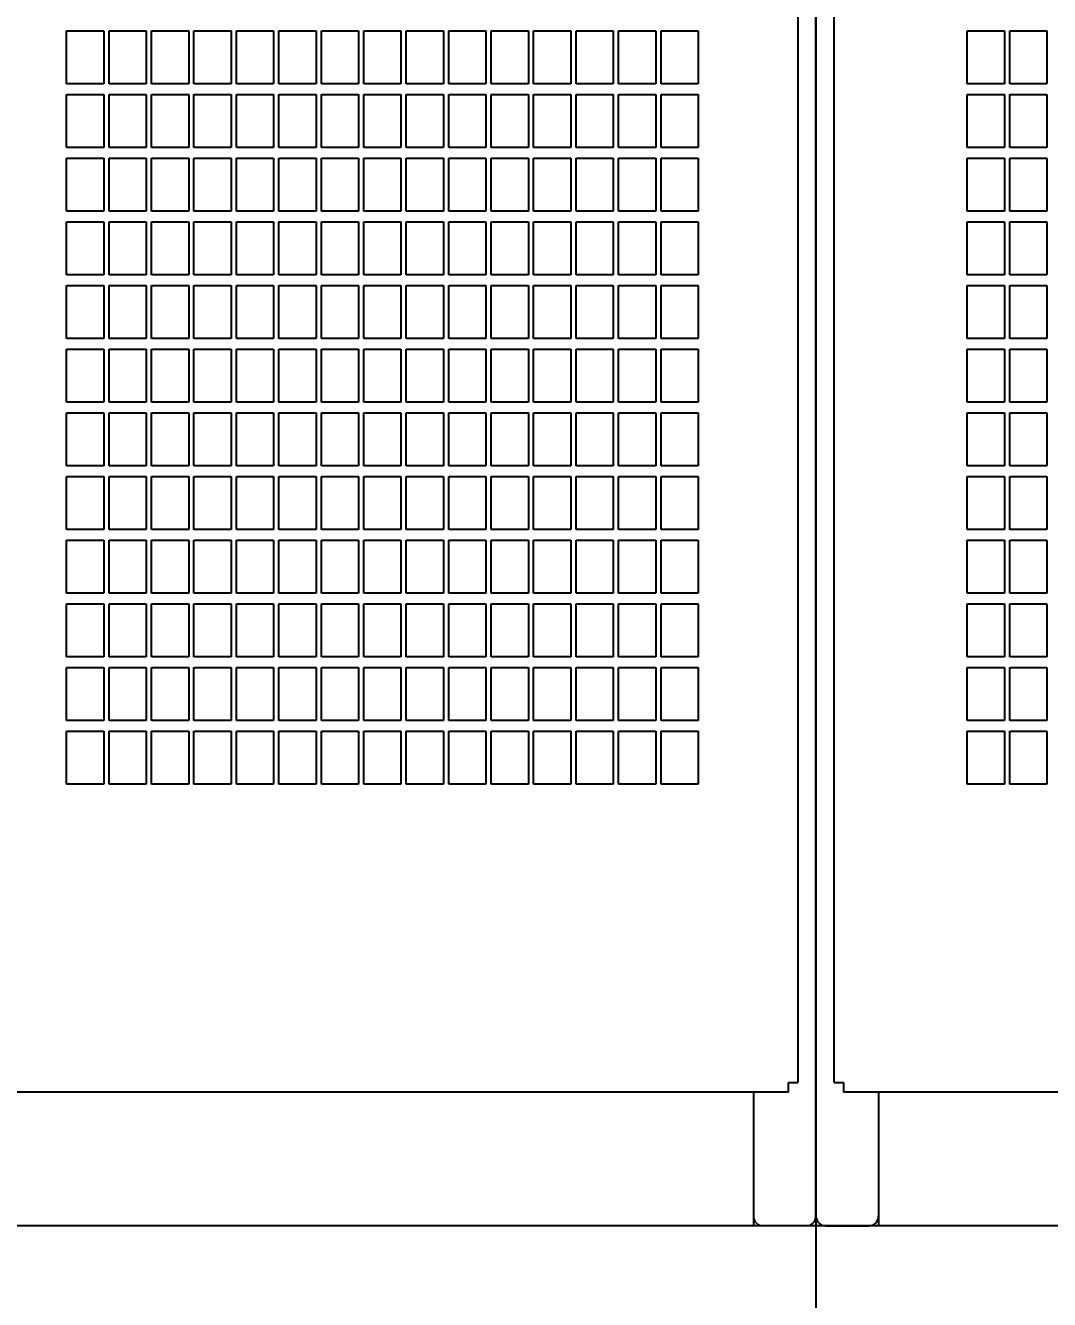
# Model space of a CAD drawing. Header units: inches. Extents: x 0 to 420, y 0 to 297.
# Drawn here: x 77.32 to 115.91, y 102.15 to 150.17 of the extents above; entities that cross this region are included whole.
import ezdxf
from ezdxf.enums import TextEntityAlignment as Align

# ---------------------------------------------------------------- set-up
doc = ezdxf.new("R2010")
doc.units = ezdxf.units.IN
doc.layers.add('Default', color=7, linetype='Continuous')
doc.layers.add('DV1_Default', color=7, linetype='Continuous')
doc.styles.add('SEACAD_seiso_ttf', font='seiso.ttf', dxfattribs={"height": 2})
doc.dimstyles.new('ISO', dxfattribs={"dimtxt": 2, "dimasz": 2, "dimexe": 1, "dimexo": 0, "dimgap": 1, "dimtad": 1, "dimlfac": 12.5, "dimtxsty": 'SEACAD_seiso_ttf', "dimblk1": '_SE_FILLED', "dimblk2": '_SE_FILLED', "dimsah": 1, "dimcen": 1, "dimclrd": 7, "dimclre": 7, "dimclrt": 7, "dimadec": 0, "dimazin": 0, "dimtfac": 1, "dimtmove": 0, "dimatfit": 3, "dimfxl": 1, "dimtolj": 1, "dimarcsym": 0})

# ---------------------------------------------------------------- blocks, each defined once
blk = doc.blocks.new('SE')
at = {"layer": 'DV1_Default', "color": 7, "linetype": 'Continuous', "ltscale": 25.4}
for p, q in [((107.109, 280.566), (107.109, 105.286)), ((107.109, 280.566), (107.109, 105.286)), ((107.109, 280.566), (107.109, 105.286)), ((107.109, 280.566), (107.109, 105.286)), ((107.109, 280.566), (107.109, 105.286)), ((107.109, 280.566), (107.109, 121.286)), ((107.109, 105.286), (107.109, 280.566)), ((107.109, 280.566), (107.109, 105.286)), ((107.109, 280.566), (107.109, 105.286)), ((107.109, 280.566), (107.109, 105.286)), ((107.109, 280.566), (107.109, 105.286)), ((107.109, 280.566), (107.109, 105.286)), ((107.109, 280.566), (107.109, 105.286)), ((107.109, 280.566), (107.109, 121.286)), ((107.109, 105.286), (107.109, 280.566)), ((107.109, 280.566), (107.109, 105.286)), ((107.109, 105.286), (107.109, 280.566)), ((107.109, 105.286), (107.109, 280.566)), ((107.109, 105.286), (107.109, 280.566)), ((107.109, 280.566), (107.109, 105.286)), ((107.109, 280.566), (107.109, 105.286)), ((107.109, 280.566), (107.109, 105.286)), ((107.109, 280.566), (107.109, 121.286)), ((107.109, 105.286), (107.109, 280.566)), ((107.109, 280.566), (107.109, 105.286)), ((107.109, 105.286), (107.109, 280.566)), ((107.109, 280.566), (107.109, 105.286)), ((107.109, 280.566), (107.109, 105.286)), ((107.109, 280.566), (107.109, 105.286)), ((107.109, 280.566), (107.109, 105.286)), ((107.109, 280.566), (107.109, 105.286)), ((107.109, 280.566), (107.109, 121.286)), ((107.109, 105.286), (107.109, 280.566)), ((107.109, 280.566), (107.109, 105.286)), ((107.109, 280.566), (107.109, 105.286)), ((107.109, 280.566), (107.109, 105.286)), ((107.109, 280.566), (107.109, 105.286)), ((107.109, 280.566), (107.109, 105.286)), ((107.109, 280.566), (107.109, 105.286)), ((107.109, 280.566), (107.109, 121.286)), ((107.109, 105.286), (107.109, 280.566)), ((107.109, 280.566), (107.109, 105.286)), ((107.109, 105.286), (107.109, 280.566)), ((107.109, 105.286), (107.109, 280.566)), ((107.109, 105.286), (107.109, 280.566)), ((107.109, 280.566), (107.109, 105.286)), ((107.109, 280.566), (107.109, 105.286)), ((107.109, 280.566), (107.109, 105.286)), ((107.109, 280.566), (107.109, 121.286)), ((107.109, 105.286), (107.109, 280.566)), ((107.109, 280.566), (107.109, 105.286)), ((107.109, 105.286), (107.109, 280.566)), ((106.429, 275.526), (106.429, 110.326)), ((107.789, 110.326), (107.789, 275.526)), ((107.109, 105.286), (107.109, 264.566)), ((107.109, 105.286), (107.109, 264.566)), ((107.109, 105.286), (107.109, 264.566)), ((107.109, 105.286), (107.109, 264.566)), ((107.109, 105.286), (107.109, 264.566)), ((107.109, 105.286), (107.109, 264.566)), ((107.109, 105.286), (107.109, 264.566)), ((107.109, 105.286), (107.109, 264.566)), ((107.109, 105.286), (107.109, 264.566)), ((107.109, 105.286), (107.109, 264.566)), ((107.109, 105.286), (107.109, 264.566)), ((107.109, 105.286), (107.109, 264.566)), ((107.109, 105.286), (107.109, 264.566)), ((107.109, 105.286), (107.109, 264.566)), ((107.109, 105.286), (107.109, 264.566)), ((107.109, 105.286), (107.109, 264.566)), ((107.109, 105.286), (107.109, 264.566)), ((107.109, 105.286), (107.109, 264.566)), ((107.109, 105.286), (107.109, 264.566)), ((107.109, 105.286), (107.109, 264.566)), ((107.109, 105.286), (107.109, 264.566)), ((107.109, 105.286), (107.109, 264.566)), ((107.109, 105.286), (107.109, 264.566)), ((107.109, 105.286), (107.109, 264.566)), ((107.109, 105.286), (107.109, 264.566)), ((107.109, 105.286), (107.109, 264.566)), ((107.109, 105.286), (107.109, 264.566)), ((107.109, 105.286), (107.109, 264.566)), ((107.109, 105.286), (107.109, 264.566)), ((107.109, 105.286), (107.109, 264.566)), ((107.109, 105.286), (107.109, 264.566)), ((107.109, 105.286), (107.109, 264.566)), ((107.109, 105.286), (107.109, 264.566)), ((107.109, 105.286), (107.109, 264.566)), ((107.109, 105.286), (107.109, 264.566)), ((107.109, 105.286), (107.109, 264.566)), ((107.109, 105.286), (107.109, 264.566)), ((107.109, 105.286), (107.109, 264.566)), ((78.869, 147.966), (78.869, 149.966)), ((78.869, 149.966), (80.269, 149.966)), ((80.269, 149.966), (80.269, 147.966)), ((80.469, 147.966), (80.469, 149.966)), ((80.469, 149.966), (81.869, 149.966)), ((81.869, 149.966), (81.869, 147.966)), ((82.069, 147.966), (82.069, 149.966)), ((82.069, 149.966), (83.469, 149.966)), ((83.469, 149.966), (83.469, 147.966)), ((83.669, 147.966), (83.669, 149.966)), ((83.669, 149.966), (85.069, 149.966)), ((85.069, 149.966), (85.069, 147.966)), ((85.269, 147.966), (85.269, 149.966)), ((85.269, 149.966), (86.669, 149.966)), ((86.669, 149.966), (86.669, 147.966)), ((86.869, 147.966), (86.869, 149.966)), ((86.869, 149.966), (88.269, 149.966)), ((88.269, 149.966), (88.269, 147.966)), ((88.469, 147.966), (88.469, 149.966)), ((88.469, 149.966), (89.869, 149.966)), ((89.869, 149.966), (89.869, 147.966)), ((90.069, 147.966), (90.069, 149.966)), ((90.069, 149.966), (91.469, 149.966)), ((91.469, 149.966), (91.469, 147.966)), ((91.669, 147.966), (91.669, 149.966)), ((91.669, 149.966), (93.069, 149.966)), ((93.069, 149.966), (93.069, 147.966)), ((93.269, 147.966), (93.269, 149.966)), ((93.269, 149.966), (94.669, 149.966)), ((94.669, 149.966), (94.669, 147.966)), ((94.869, 147.966), (94.869, 149.966)), ((94.869, 149.966), (96.269, 149.966)), ((96.269, 149.966), (96.269, 147.966)), ((96.469, 147.966), (96.469, 149.966)), ((96.469, 149.966), (97.869, 149.966)), ((97.869, 149.966), (97.869, 147.966)), ((98.069, 147.966), (98.069, 149.966)), ((98.069, 149.966), (99.469, 149.966)), ((99.469, 149.966), (99.469, 147.966)), ((99.669, 147.966), (99.669, 149.966)), ((99.669, 149.966), (101.069, 149.966)), ((101.069, 149.966), (101.069, 147.966)), ((101.269, 147.966), (101.269, 149.966)), ((101.269, 149.966), (102.669, 149.966)), ((102.669, 149.966), (102.669, 147.966)), ((112.809, 149.966), (114.209, 149.966)), ((112.809, 147.966), (112.809, 149.966)), ((114.209, 149.966), (114.209, 147.966)), ((114.409, 149.966), (115.809, 149.966)), ((114.409, 147.966), (114.409, 149.966)), ((115.809, 149.966), (115.809, 147.966)), ((80.269, 147.966), (78.869, 147.966)), ((81.869, 147.966), (80.469, 147.966)), ((83.469, 147.966), (82.069, 147.966)), ((85.069, 147.966), (83.669, 147.966)), ((86.669, 147.966), (85.269, 147.966)), ((88.269, 147.966), (86.869, 147.966)), ((89.869, 147.966), (88.469, 147.966)), ((91.469, 147.966), (90.069, 147.966)), ((93.069, 147.966), (91.669, 147.966)), ((94.669, 147.966), (93.269, 147.966)), ((96.269, 147.966), (94.869, 147.966)), ((97.869, 147.966), (96.469, 147.966)), ((99.469, 147.966), (98.069, 147.966)), ((101.069, 147.966), (99.669, 147.966)), ((102.669, 147.966), (101.269, 147.966)), ((114.209, 147.966), (112.809, 147.966)), ((115.809, 147.966), (114.409, 147.966)), ((78.869, 145.566), (78.869, 147.566)), ((78.869, 147.566), (80.269, 147.566)), ((80.269, 147.566), (80.269, 145.566)), ((80.469, 145.566), (80.469, 147.566)), ((80.469, 147.566), (81.869, 147.566)), ((81.869, 147.566), (81.869, 145.566)), ((82.069, 145.566), (82.069, 147.566)), ((82.069, 147.566), (83.469, 147.566)), ((83.469, 147.566), (83.469, 145.566)), ((83.669, 145.566), (83.669, 147.566)), ((83.669, 147.566), (85.069, 147.566)), ((85.069, 147.566), (85.069, 145.566)), ((85.269, 145.566), (85.269, 147.566)), ((85.269, 147.566), (86.669, 147.566)), ((86.669, 147.566), (86.669, 145.566)), ((86.869, 145.566), (86.869, 147.566)), ((86.869, 147.566), (88.269, 147.566)), ((88.269, 147.566), (88.269, 145.566)), ((88.469, 145.566), (88.469, 147.566)), ((88.469, 147.566), (89.869, 147.566)), ((89.869, 147.566), (89.869, 145.566)), ((90.069, 145.566), (90.069, 147.566)), ((90.069, 147.566), (91.469, 147.566)), ((91.469, 147.566), (91.469, 145.566)), ((91.669, 145.566), (91.669, 147.566)), ((91.669, 147.566), (93.069, 147.566)), ((93.069, 147.566), (93.069, 145.566)), ((93.269, 145.566), (93.269, 147.566)), ((93.269, 147.566), (94.669, 147.566)), ((94.669, 147.566), (94.669, 145.566)), ((94.869, 145.566), (94.869, 147.566)), ((94.869, 147.566), (96.269, 147.566)), ((96.269, 147.566), (96.269, 145.566)), ((96.469, 145.566), (96.469, 147.566)), ((96.469, 147.566), (97.869, 147.566)), ((97.869, 147.566), (97.869, 145.566)), ((98.069, 145.566), (98.069, 147.566)), ((98.069, 147.566), (99.469, 147.566)), ((99.469, 147.566), (99.469, 145.566)), ((99.669, 145.566), (99.669, 147.566)), ((99.669, 147.566), (101.069, 147.566)), ((101.069, 147.566), (101.069, 145.566)), ((101.269, 145.566), (101.269, 147.566)), ((101.269, 147.566), (102.669, 147.566)), ((102.669, 147.566), (102.669, 145.566)), ((112.809, 147.566), (114.209, 147.566)), ((112.809, 145.566), (112.809, 147.566)), ((114.209, 147.566), (114.209, 145.566)), ((114.409, 147.566), (115.809, 147.566)), ((114.409, 145.566), (114.409, 147.566)), ((115.809, 147.566), (115.809, 145.566)), ((80.269, 145.566), (78.869, 145.566)), ((81.869, 145.566), (80.469, 145.566)), ((83.469, 145.566), (82.069, 145.566)), ((85.069, 145.566), (83.669, 145.566)), ((86.669, 145.566), (85.269, 145.566)), ((88.269, 145.566), (86.869, 145.566)), ((89.869, 145.566), (88.469, 145.566)), ((91.469, 145.566), (90.069, 145.566)), ((93.069, 145.566), (91.669, 145.566)), ((94.669, 145.566), (93.269, 145.566)), ((96.269, 145.566), (94.869, 145.566)), ((97.869, 145.566), (96.469, 145.566)), ((99.469, 145.566), (98.069, 145.566)), ((101.069, 145.566), (99.669, 145.566)), ((102.669, 145.566), (101.269, 145.566)), ((114.209, 145.566), (112.809, 145.566)), ((115.809, 145.566), (114.409, 145.566)), ((78.869, 143.166), (78.869, 145.166)), ((78.869, 145.166), (80.269, 145.166)), ((80.269, 145.166), (80.269, 143.166)), ((80.469, 143.166), (80.469, 145.166)), ((80.469, 145.166), (81.869, 145.166)), ((81.869, 145.166), (81.869, 143.166)), ((82.069, 143.166), (82.069, 145.166)), ((82.069, 145.166), (83.469, 145.166)), ((83.469, 145.166), (83.469, 143.166)), ((83.669, 143.166), (83.669, 145.166)), ((83.669, 145.166), (85.069, 145.166)), ((85.069, 145.166), (85.069, 143.166)), ((85.269, 143.166), (85.269, 145.166)), ((85.269, 145.166), (86.669, 145.166)), ((86.669, 145.166), (86.669, 143.166)), ((86.869, 143.166), (86.869, 145.166)), ((86.869, 145.166), (88.269, 145.166)), ((88.269, 145.166), (88.269, 143.166)), ((88.469, 143.166), (88.469, 145.166)), ((88.469, 145.166), (89.869, 145.166)), ((89.869, 145.166), (89.869, 143.166)), ((90.069, 143.166), (90.069, 145.166)), ((90.069, 145.166), (91.469, 145.166)), ((91.469, 145.166), (91.469, 143.166)), ((91.669, 143.166), (91.669, 145.166)), ((91.669, 145.166), (93.069, 145.166)), ((93.069, 145.166), (93.069, 143.166)), ((93.269, 143.166), (93.269, 145.166)), ((93.269, 145.166), (94.669, 145.166)), ((94.669, 145.166), (94.669, 143.166)), ((94.869, 143.166), (94.869, 145.166)), ((94.869, 145.166), (96.269, 145.166)), ((96.269, 145.166), (96.269, 143.166)), ((96.469, 143.166), (96.469, 145.166)), ((96.469, 145.166), (97.869, 145.166)), ((97.869, 145.166), (97.869, 143.166)), ((98.069, 143.166), (98.069, 145.166)), ((98.069, 145.166), (99.469, 145.166)), ((99.469, 145.166), (99.469, 143.166)), ((99.669, 143.166), (99.669, 145.166)), ((99.669, 145.166), (101.069, 145.166)), ((101.069, 145.166), (101.069, 143.166)), ((101.269, 143.166), (101.269, 145.166)), ((101.269, 145.166), (102.669, 145.166)), ((102.669, 145.166), (102.669, 143.166)), ((112.809, 145.166), (114.209, 145.166)), ((112.809, 143.166), (112.809, 145.166)), ((114.209, 145.166), (114.209, 143.166)), ((114.409, 145.166), (115.809, 145.166)), ((114.409, 143.166), (114.409, 145.166)), ((115.809, 145.166), (115.809, 143.166)), ((80.269, 143.166), (78.869, 143.166)), ((81.869, 143.166), (80.469, 143.166)), ((83.469, 143.166), (82.069, 143.166)), ((85.069, 143.166), (83.669, 143.166)), ((86.669, 143.166), (85.269, 143.166)), ((88.269, 143.166), (86.869, 143.166)), ((89.869, 143.166), (88.469, 143.166)), ((91.469, 143.166), (90.069, 143.166)), ((93.069, 143.166), (91.669, 143.166)), ((94.669, 143.166), (93.269, 143.166)), ((96.269, 143.166), (94.869, 143.166)), ((97.869, 143.166), (96.469, 143.166)), ((99.469, 143.166), (98.069, 143.166)), ((101.069, 143.166), (99.669, 143.166)), ((102.669, 143.166), (101.269, 143.166)), ((114.209, 143.166), (112.809, 143.166)), ((115.809, 143.166), (114.409, 143.166)), ((78.869, 140.766), (78.869, 142.766)), ((78.869, 142.766), (80.269, 142.766)), ((80.269, 142.766), (80.269, 140.766)), ((80.469, 140.766), (80.469, 142.766)), ((80.469, 142.766), (81.869, 142.766)), ((81.869, 142.766), (81.869, 140.766)), ((82.069, 140.766), (82.069, 142.766)), ((82.069, 142.766), (83.469, 142.766)), ((83.469, 142.766), (83.469, 140.766)), ((83.669, 140.766), (83.669, 142.766)), ((83.669, 142.766), (85.069, 142.766)), ((85.069, 142.766), (85.069, 140.766)), ((85.269, 140.766), (85.269, 142.766)), ((85.269, 142.766), (86.669, 142.766)), ((86.669, 142.766), (86.669, 140.766)), ((86.869, 140.766), (86.869, 142.766)), ((86.869, 142.766), (88.269, 142.766)), ((88.269, 142.766), (88.269, 140.766)), ((88.469, 140.766), (88.469, 142.766)), ((88.469, 142.766), (89.869, 142.766)), ((89.869, 142.766), (89.869, 140.766)), ((90.069, 140.766), (90.069, 142.766)), ((90.069, 142.766), (91.469, 142.766)), ((91.469, 142.766), (91.469, 140.766)), ((91.669, 140.766), (91.669, 142.766)), ((91.669, 142.766), (93.069, 142.766)), ((93.069, 142.766), (93.069, 140.766)), ((93.269, 140.766), (93.269, 142.766)), ((93.269, 142.766), (94.669, 142.766)), ((94.669, 142.766), (94.669, 140.766)), ((94.869, 140.766), (94.869, 142.766)), ((94.869, 142.766), (96.269, 142.766)), ((96.269, 142.766), (96.269, 140.766)), ((96.469, 140.766), (96.469, 142.766)), ((96.469, 142.766), (97.869, 142.766)), ((97.869, 142.766), (97.869, 140.766)), ((98.069, 140.766), (98.069, 142.766)), ((98.069, 142.766), (99.469, 142.766)), ((99.469, 142.766), (99.469, 140.766)), ((99.669, 140.766), (99.669, 142.766)), ((99.669, 142.766), (101.069, 142.766)), ((101.069, 142.766), (101.069, 140.766)), ((101.269, 140.766), (101.269, 142.766)), ((101.269, 142.766), (102.669, 142.766)), ((102.669, 142.766), (102.669, 140.766)), ((112.809, 142.766), (114.209, 142.766)), ((112.809, 140.766), (112.809, 142.766)), ((114.209, 142.766), (114.209, 140.766)), ((114.409, 142.766), (115.809, 142.766)), ((114.409, 140.766), (114.409, 142.766)), ((115.809, 142.766), (115.809, 140.766)), ((80.269, 140.766), (78.869, 140.766)), ((81.869, 140.766), (80.469, 140.766)), ((83.469, 140.766), (82.069, 140.766)), ((85.069, 140.766), (83.669, 140.766)), ((86.669, 140.766), (85.269, 140.766)), ((88.269, 140.766), (86.869, 140.766)), ((89.869, 140.766), (88.469, 140.766)), ((91.469, 140.766), (90.069, 140.766)), ((93.069, 140.766), (91.669, 140.766)), ((94.669, 140.766), (93.269, 140.766)), ((96.269, 140.766), (94.869, 140.766)), ((97.869, 140.766), (96.469, 140.766)), ((99.469, 140.766), (98.069, 140.766)), ((101.069, 140.766), (99.669, 140.766)), ((102.669, 140.766), (101.269, 140.766)), ((114.209, 140.766), (112.809, 140.766)), ((115.809, 140.766), (114.409, 140.766)), ((78.869, 138.366), (78.869, 140.366)), ((78.869, 140.366), (80.269, 140.366)), ((80.269, 140.366), (80.269, 138.366)), ((80.469, 138.366), (80.469, 140.366)), ((80.469, 140.366), (81.869, 140.366)), ((81.869, 140.366), (81.869, 138.366)), ((82.069, 138.366), (82.069, 140.366)), ((82.069, 140.366), (83.469, 140.366)), ((83.469, 140.366), (83.469, 138.366)), ((83.669, 138.366), (83.669, 140.366)), ((83.669, 140.366), (85.069, 140.366)), ((85.069, 140.366), (85.069, 138.366)), ((85.269, 138.366), (85.269, 140.366)), ((85.269, 140.366), (86.669, 140.366)), ((86.669, 140.366), (86.669, 138.366)), ((86.869, 138.366), (86.869, 140.366)), ((86.869, 140.366), (88.269, 140.366)), ((88.269, 140.366), (88.269, 138.366)), ((88.469, 138.366), (88.469, 140.366)), ((88.469, 140.366), (89.869, 140.366)), ((89.869, 140.366), (89.869, 138.366)), ((90.069, 138.366), (90.069, 140.366)), ((90.069, 140.366), (91.469, 140.366)), ((91.469, 140.366), (91.469, 138.366)), ((91.669, 138.366), (91.669, 140.366)), ((91.669, 140.366), (93.069, 140.366)), ((93.069, 140.366), (93.069, 138.366)), ((93.269, 138.366), (93.269, 140.366)), ((93.269, 140.366), (94.669, 140.366)), ((94.669, 140.366), (94.669, 138.366)), ((94.869, 138.366), (94.869, 140.366)), ((94.869, 140.366), (96.269, 140.366)), ((96.269, 140.366), (96.269, 138.366)), ((96.469, 138.366), (96.469, 140.366)), ((96.469, 140.366), (97.869, 140.366)), ((97.869, 140.366), (97.869, 138.366)), ((98.069, 138.366), (98.069, 140.366)), ((98.069, 140.366), (99.469, 140.366)), ((99.469, 140.366), (99.469, 138.366)), ((99.669, 138.366), (99.669, 140.366)), ((99.669, 140.366), (101.069, 140.366)), ((101.069, 140.366), (101.069, 138.366)), ((101.269, 138.366), (101.269, 140.366)), ((101.269, 140.366), (102.669, 140.366)), ((102.669, 140.366), (102.669, 138.366)), ((112.809, 140.366), (114.209, 140.366)), ((112.809, 138.366), (112.809, 140.366)), ((114.209, 140.366), (114.209, 138.366)), ((114.409, 140.366), (115.809, 140.366)), ((114.409, 138.366), (114.409, 140.366)), ((115.809, 140.366), (115.809, 138.366)), ((80.269, 138.366), (78.869, 138.366)), ((81.869, 138.366), (80.469, 138.366)), ((83.469, 138.366), (82.069, 138.366)), ((85.069, 138.366), (83.669, 138.366)), ((86.669, 138.366), (85.269, 138.366)), ((88.269, 138.366), (86.869, 138.366)), ((89.869, 138.366), (88.469, 138.366)), ((91.469, 138.366), (90.069, 138.366)), ((93.069, 138.366), (91.669, 138.366)), ((94.669, 138.366), (93.269, 138.366)), ((96.269, 138.366), (94.869, 138.366)), ((97.869, 138.366), (96.469, 138.366)), ((99.469, 138.366), (98.069, 138.366)), ((101.069, 138.366), (99.669, 138.366)), ((102.669, 138.366), (101.269, 138.366)), ((114.209, 138.366), (112.809, 138.366)), ((115.809, 138.366), (114.409, 138.366)), ((78.869, 135.966), (78.869, 137.966)), ((78.869, 137.966), (80.269, 137.966)), ((80.269, 137.966), (80.269, 135.966)), ((80.469, 135.966), (80.469, 137.966)), ((80.469, 137.966), (81.869, 137.966)), ((81.869, 137.966), (81.869, 135.966)), ((82.069, 135.966), (82.069, 137.966)), ((82.069, 137.966), (83.469, 137.966)), ((83.469, 137.966), (83.469, 135.966)), ((83.669, 135.966), (83.669, 137.966)), ((83.669, 137.966), (85.069, 137.966)), ((85.069, 137.966), (85.069, 135.966)), ((85.269, 135.966), (85.269, 137.966)), ((85.269, 137.966), (86.669, 137.966)), ((86.669, 137.966), (86.669, 135.966)), ((86.869, 135.966), (86.869, 137.966)), ((86.869, 137.966), (88.269, 137.966)), ((88.269, 137.966), (88.269, 135.966)), ((88.469, 135.966), (88.469, 137.966)), ((88.469, 137.966), (89.869, 137.966)), ((89.869, 137.966), (89.869, 135.966)), ((90.069, 135.966), (90.069, 137.966)), ((90.069, 137.966), (91.469, 137.966)), ((91.469, 137.966), (91.469, 135.966)), ((91.669, 135.966), (91.669, 137.966)), ((91.669, 137.966), (93.069, 137.966)), ((93.069, 137.966), (93.069, 135.966)), ((93.269, 135.966), (93.269, 137.966)), ((93.269, 137.966), (94.669, 137.966)), ((94.669, 137.966), (94.669, 135.966)), ((94.869, 135.966), (94.869, 137.966)), ((94.869, 137.966), (96.269, 137.966)), ((96.269, 137.966), (96.269, 135.966)), ((96.469, 135.966), (96.469, 137.966)), ((96.469, 137.966), (97.869, 137.966)), ((97.869, 137.966), (97.869, 135.966)), ((98.069, 135.966), (98.069, 137.966)), ((98.069, 137.966), (99.469, 137.966)), ((99.469, 137.966), (99.469, 135.966)), ((99.669, 135.966), (99.669, 137.966)), ((99.669, 137.966), (101.069, 137.966)), ((101.069, 137.966), (101.069, 135.966)), ((101.269, 135.966), (101.269, 137.966)), ((101.269, 137.966), (102.669, 137.966)), ((102.669, 137.966), (102.669, 135.966)), ((112.809, 137.966), (114.209, 137.966)), ((112.809, 135.966), (112.809, 137.966)), ((114.209, 137.966), (114.209, 135.966)), ((114.409, 137.966), (115.809, 137.966)), ((114.409, 135.966), (114.409, 137.966)), ((115.809, 137.966), (115.809, 135.966)), ((80.269, 135.966), (78.869, 135.966)), ((81.869, 135.966), (80.469, 135.966)), ((83.469, 135.966), (82.069, 135.966)), ((85.069, 135.966), (83.669, 135.966)), ((86.669, 135.966), (85.269, 135.966)), ((88.269, 135.966), (86.869, 135.966)), ((89.869, 135.966), (88.469, 135.966)), ((91.469, 135.966), (90.069, 135.966)), ((93.069, 135.966), (91.669, 135.966)), ((94.669, 135.966), (93.269, 135.966)), ((96.269, 135.966), (94.869, 135.966)), ((97.869, 135.966), (96.469, 135.966)), ((99.469, 135.966), (98.069, 135.966)), ((101.069, 135.966), (99.669, 135.966)), ((102.669, 135.966), (101.269, 135.966)), ((114.209, 135.966), (112.809, 135.966)), ((115.809, 135.966), (114.409, 135.966)), ((78.869, 133.566), (78.869, 135.566)), ((78.869, 135.566), (80.269, 135.566)), ((80.269, 135.566), (80.269, 133.566)), ((80.469, 133.566), (80.469, 135.566)), ((80.469, 135.566), (81.869, 135.566)), ((81.869, 135.566), (81.869, 133.566)), ((82.069, 133.566), (82.069, 135.566)), ((82.069, 135.566), (83.469, 135.566)), ((83.469, 135.566), (83.469, 133.566)), ((83.669, 133.566), (83.669, 135.566)), ((83.669, 135.566), (85.069, 135.566)), ((85.069, 135.566), (85.069, 133.566)), ((85.269, 133.566), (85.269, 135.566)), ((85.269, 135.566), (86.669, 135.566)), ((86.669, 135.566), (86.669, 133.566)), ((86.869, 133.566), (86.869, 135.566)), ((86.869, 135.566), (88.269, 135.566)), ((88.269, 135.566), (88.269, 133.566)), ((88.469, 133.566), (88.469, 135.566)), ((88.469, 135.566), (89.869, 135.566)), ((89.869, 135.566), (89.869, 133.566)), ((90.069, 133.566), (90.069, 135.566)), ((90.069, 135.566), (91.469, 135.566)), ((91.469, 135.566), (91.469, 133.566)), ((91.669, 133.566), (91.669, 135.566)), ((91.669, 135.566), (93.069, 135.566)), ((93.069, 135.566), (93.069, 133.566)), ((93.269, 133.566), (93.269, 135.566)), ((93.269, 135.566), (94.669, 135.566)), ((94.669, 135.566), (94.669, 133.566)), ((94.869, 133.566), (94.869, 135.566)), ((94.869, 135.566), (96.269, 135.566)), ((96.269, 135.566), (96.269, 133.566)), ((96.469, 133.566), (96.469, 135.566)), ((96.469, 135.566), (97.869, 135.566)), ((97.869, 135.566), (97.869, 133.566)), ((98.069, 133.566), (98.069, 135.566)), ((98.069, 135.566), (99.469, 135.566)), ((99.469, 135.566), (99.469, 133.566)), ((99.669, 133.566), (99.669, 135.566)), ((99.669, 135.566), (101.069, 135.566)), ((101.069, 135.566), (101.069, 133.566)), ((101.269, 133.566), (101.269, 135.566)), ((101.269, 135.566), (102.669, 135.566)), ((102.669, 135.566), (102.669, 133.566)), ((112.809, 135.566), (114.209, 135.566)), ((112.809, 133.566), (112.809, 135.566)), ((114.209, 135.566), (114.209, 133.566)), ((114.409, 135.566), (115.809, 135.566)), ((114.409, 133.566), (114.409, 135.566)), ((115.809, 135.566), (115.809, 133.566)), ((80.269, 133.566), (78.869, 133.566)), ((81.869, 133.566), (80.469, 133.566)), ((83.469, 133.566), (82.069, 133.566)), ((85.069, 133.566), (83.669, 133.566)), ((86.669, 133.566), (85.269, 133.566)), ((88.269, 133.566), (86.869, 133.566)), ((89.869, 133.566), (88.469, 133.566)), ((91.469, 133.566), (90.069, 133.566)), ((93.069, 133.566), (91.669, 133.566)), ((94.669, 133.566), (93.269, 133.566)), ((96.269, 133.566), (94.869, 133.566)), ((97.869, 133.566), (96.469, 133.566)), ((99.469, 133.566), (98.069, 133.566)), ((101.069, 133.566), (99.669, 133.566)), ((102.669, 133.566), (101.269, 133.566)), ((114.209, 133.566), (112.809, 133.566)), ((115.809, 133.566), (114.409, 133.566)), ((78.869, 131.166), (78.869, 133.166)), ((78.869, 133.166), (80.269, 133.166)), ((80.269, 133.166), (80.269, 131.166)), ((80.469, 131.166), (80.469, 133.166)), ((80.469, 133.166), (81.869, 133.166)), ((81.869, 133.166), (81.869, 131.166)), ((82.069, 131.166), (82.069, 133.166)), ((82.069, 133.166), (83.469, 133.166)), ((83.469, 133.166), (83.469, 131.166)), ((83.669, 131.166), (83.669, 133.166)), ((83.669, 133.166), (85.069, 133.166)), ((85.069, 133.166), (85.069, 131.166)), ((85.269, 131.166), (85.269, 133.166)), ((85.269, 133.166), (86.669, 133.166)), ((86.669, 133.166), (86.669, 131.166)), ((86.869, 131.166), (86.869, 133.166)), ((86.869, 133.166), (88.269, 133.166)), ((88.269, 133.166), (88.269, 131.166)), ((88.469, 131.166), (88.469, 133.166)), ((88.469, 133.166), (89.869, 133.166)), ((89.869, 133.166), (89.869, 131.166)), ((90.069, 131.166), (90.069, 133.166)), ((90.069, 133.166), (91.469, 133.166)), ((91.469, 133.166), (91.469, 131.166)), ((91.669, 131.166), (91.669, 133.166)), ((91.669, 133.166), (93.069, 133.166)), ((93.069, 133.166), (93.069, 131.166)), ((93.269, 131.166), (93.269, 133.166)), ((93.269, 133.166), (94.669, 133.166)), ((94.669, 133.166), (94.669, 131.166)), ((94.869, 131.166), (94.869, 133.166)), ((94.869, 133.166), (96.269, 133.166)), ((96.269, 133.166), (96.269, 131.166)), ((96.469, 131.166), (96.469, 133.166)), ((96.469, 133.166), (97.869, 133.166)), ((97.869, 133.166), (97.869, 131.166)), ((98.069, 131.166), (98.069, 133.166)), ((98.069, 133.166), (99.469, 133.166)), ((99.469, 133.166), (99.469, 131.166)), ((99.669, 131.166), (99.669, 133.166)), ((99.669, 133.166), (101.069, 133.166)), ((101.069, 133.166), (101.069, 131.166)), ((101.269, 131.166), (101.269, 133.166)), ((101.269, 133.166), (102.669, 133.166)), ((102.669, 133.166), (102.669, 131.166)), ((112.809, 133.166), (114.209, 133.166)), ((112.809, 131.166), (112.809, 133.166)), ((114.209, 133.166), (114.209, 131.166)), ((114.409, 133.166), (115.809, 133.166)), ((114.409, 131.166), (114.409, 133.166)), ((115.809, 133.166), (115.809, 131.166)), ((80.269, 131.166), (78.869, 131.166)), ((81.869, 131.166), (80.469, 131.166)), ((83.469, 131.166), (82.069, 131.166)), ((85.069, 131.166), (83.669, 131.166)), ((86.669, 131.166), (85.269, 131.166)), ((88.269, 131.166), (86.869, 131.166)), ((89.869, 131.166), (88.469, 131.166)), ((91.469, 131.166), (90.069, 131.166)), ((93.069, 131.166), (91.669, 131.166)), ((94.669, 131.166), (93.269, 131.166)), ((96.269, 131.166), (94.869, 131.166)), ((97.869, 131.166), (96.469, 131.166)), ((99.469, 131.166), (98.069, 131.166)), ((101.069, 131.166), (99.669, 131.166)), ((102.669, 131.166), (101.269, 131.166)), ((114.209, 131.166), (112.809, 131.166)), ((115.809, 131.166), (114.409, 131.166)), ((78.869, 128.766), (78.869, 130.766)), ((78.869, 130.766), (80.269, 130.766)), ((80.269, 130.766), (80.269, 128.766)), ((80.469, 128.766), (80.469, 130.766)), ((80.469, 130.766), (81.869, 130.766)), ((81.869, 130.766), (81.869, 128.766)), ((82.069, 128.766), (82.069, 130.766)), ((82.069, 130.766), (83.469, 130.766)), ((83.469, 130.766), (83.469, 128.766)), ((83.669, 128.766), (83.669, 130.766)), ((83.669, 130.766), (85.069, 130.766)), ((85.069, 130.766), (85.069, 128.766)), ((85.269, 128.766), (85.269, 130.766)), ((85.269, 130.766), (86.669, 130.766)), ((86.669, 130.766), (86.669, 128.766)), ((86.869, 128.766), (86.869, 130.766)), ((86.869, 130.766), (88.269, 130.766)), ((88.269, 130.766), (88.269, 128.766)), ((88.469, 128.766), (88.469, 130.766)), ((88.469, 130.766), (89.869, 130.766)), ((89.869, 130.766), (89.869, 128.766)), ((90.069, 128.766), (90.069, 130.766)), ((90.069, 130.766), (91.469, 130.766)), ((91.469, 130.766), (91.469, 128.766)), ((91.669, 128.766), (91.669, 130.766)), ((91.669, 130.766), (93.069, 130.766)), ((93.069, 130.766), (93.069, 128.766)), ((93.269, 128.766), (93.269, 130.766)), ((93.269, 130.766), (94.669, 130.766)), ((94.669, 130.766), (94.669, 128.766)), ((94.869, 128.766), (94.869, 130.766)), ((94.869, 130.766), (96.269, 130.766)), ((96.269, 130.766), (96.269, 128.766)), ((96.469, 128.766), (96.469, 130.766)), ((96.469, 130.766), (97.869, 130.766)), ((97.869, 130.766), (97.869, 128.766)), ((98.069, 128.766), (98.069, 130.766)), ((98.069, 130.766), (99.469, 130.766)), ((99.469, 130.766), (99.469, 128.766)), ((99.669, 128.766), (99.669, 130.766)), ((99.669, 130.766), (101.069, 130.766)), ((101.069, 130.766), (101.069, 128.766)), ((101.269, 128.766), (101.269, 130.766)), ((101.269, 130.766), (102.669, 130.766)), ((102.669, 130.766), (102.669, 128.766)), ((112.809, 130.766), (114.209, 130.766)), ((112.809, 128.766), (112.809, 130.766)), ((114.209, 130.766), (114.209, 128.766)), ((114.409, 130.766), (115.809, 130.766)), ((114.409, 128.766), (114.409, 130.766)), ((115.809, 130.766), (115.809, 128.766)), ((80.269, 128.766), (78.869, 128.766)), ((81.869, 128.766), (80.469, 128.766)), ((83.469, 128.766), (82.069, 128.766)), ((85.069, 128.766), (83.669, 128.766)), ((86.669, 128.766), (85.269, 128.766)), ((88.269, 128.766), (86.869, 128.766)), ((89.869, 128.766), (88.469, 128.766)), ((91.469, 128.766), (90.069, 128.766)), ((93.069, 128.766), (91.669, 128.766)), ((94.669, 128.766), (93.269, 128.766)), ((96.269, 128.766), (94.869, 128.766)), ((97.869, 128.766), (96.469, 128.766)), ((99.469, 128.766), (98.069, 128.766)), ((101.069, 128.766), (99.669, 128.766)), ((102.669, 128.766), (101.269, 128.766)), ((114.209, 128.766), (112.809, 128.766)), ((115.809, 128.766), (114.409, 128.766)), ((78.869, 126.366), (78.869, 128.366)), ((78.869, 128.366), (80.269, 128.366)), ((80.269, 128.366), (80.269, 126.366)), ((80.469, 126.366), (80.469, 128.366)), ((80.469, 128.366), (81.869, 128.366)), ((81.869, 128.366), (81.869, 126.366)), ((82.069, 126.366), (82.069, 128.366)), ((82.069, 128.366), (83.469, 128.366)), ((83.469, 128.366), (83.469, 126.366)), ((83.669, 126.366), (83.669, 128.366)), ((83.669, 128.366), (85.069, 128.366)), ((85.069, 128.366), (85.069, 126.366)), ((85.269, 126.366), (85.269, 128.366)), ((85.269, 128.366), (86.669, 128.366)), ((86.669, 128.366), (86.669, 126.366)), ((86.869, 126.366), (86.869, 128.366)), ((86.869, 128.366), (88.269, 128.366)), ((88.269, 128.366), (88.269, 126.366)), ((88.469, 126.366), (88.469, 128.366)), ((88.469, 128.366), (89.869, 128.366)), ((89.869, 128.366), (89.869, 126.366)), ((90.069, 126.366), (90.069, 128.366)), ((90.069, 128.366), (91.469, 128.366)), ((91.469, 128.366), (91.469, 126.366)), ((91.669, 126.366), (91.669, 128.366)), ((91.669, 128.366), (93.069, 128.366)), ((93.069, 128.366), (93.069, 126.366)), ((93.269, 126.366), (93.269, 128.366)), ((93.269, 128.366), (94.669, 128.366)), ((94.669, 128.366), (94.669, 126.366)), ((94.869, 126.366), (94.869, 128.366)), ((94.869, 128.366), (96.269, 128.366)), ((96.269, 128.366), (96.269, 126.366)), ((96.469, 126.366), (96.469, 128.366)), ((96.469, 128.366), (97.869, 128.366)), ((97.869, 128.366), (97.869, 126.366)), ((98.069, 126.366), (98.069, 128.366)), ((98.069, 128.366), (99.469, 128.366)), ((99.469, 128.366), (99.469, 126.366)), ((99.669, 126.366), (99.669, 128.366)), ((99.669, 128.366), (101.069, 128.366)), ((101.069, 128.366), (101.069, 126.366)), ((101.269, 126.366), (101.269, 128.366)), ((101.269, 128.366), (102.669, 128.366)), ((102.669, 128.366), (102.669, 126.366)), ((112.809, 128.366), (114.209, 128.366)), ((112.809, 126.366), (112.809, 128.366)), ((114.209, 128.366), (114.209, 126.366)), ((114.409, 128.366), (115.809, 128.366)), ((114.409, 126.366), (114.409, 128.366)), ((115.809, 128.366), (115.809, 126.366)), ((80.269, 126.366), (78.869, 126.366)), ((81.869, 126.366), (80.469, 126.366)), ((83.469, 126.366), (82.069, 126.366)), ((85.069, 126.366), (83.669, 126.366)), ((86.669, 126.366), (85.269, 126.366)), ((88.269, 126.366), (86.869, 126.366)), ((89.869, 126.366), (88.469, 126.366)), ((91.469, 126.366), (90.069, 126.366)), ((93.069, 126.366), (91.669, 126.366)), ((94.669, 126.366), (93.269, 126.366)), ((96.269, 126.366), (94.869, 126.366)), ((97.869, 126.366), (96.469, 126.366)), ((99.469, 126.366), (98.069, 126.366)), ((101.069, 126.366), (99.669, 126.366)), ((102.669, 126.366), (101.269, 126.366)), ((114.209, 126.366), (112.809, 126.366)), ((115.809, 126.366), (114.409, 126.366)), ((78.869, 123.966), (78.869, 125.966)), ((78.869, 125.966), (80.269, 125.966)), ((80.269, 125.966), (80.269, 123.966)), ((80.469, 123.966), (80.469, 125.966)), ((80.469, 125.966), (81.869, 125.966)), ((81.869, 125.966), (81.869, 123.966)), ((82.069, 123.966), (82.069, 125.966)), ((82.069, 125.966), (83.469, 125.966)), ((83.469, 125.966), (83.469, 123.966)), ((83.669, 123.966), (83.669, 125.966)), ((83.669, 125.966), (85.069, 125.966)), ((85.069, 125.966), (85.069, 123.966)), ((85.269, 123.966), (85.269, 125.966)), ((85.269, 125.966), (86.669, 125.966)), ((86.669, 125.966), (86.669, 123.966)), ((86.869, 123.966), (86.869, 125.966)), ((86.869, 125.966), (88.269, 125.966)), ((88.269, 125.966), (88.269, 123.966)), ((88.469, 123.966), (88.469, 125.966)), ((88.469, 125.966), (89.869, 125.966)), ((89.869, 125.966), (89.869, 123.966)), ((90.069, 123.966), (90.069, 125.966)), ((90.069, 125.966), (91.469, 125.966)), ((91.469, 125.966), (91.469, 123.966)), ((91.669, 123.966), (91.669, 125.966)), ((91.669, 125.966), (93.069, 125.966)), ((93.069, 125.966), (93.069, 123.966)), ((93.269, 123.966), (93.269, 125.966)), ((93.269, 125.966), (94.669, 125.966)), ((94.669, 125.966), (94.669, 123.966)), ((94.869, 123.966), (94.869, 125.966)), ((94.869, 125.966), (96.269, 125.966)), ((96.269, 125.966), (96.269, 123.966)), ((96.469, 123.966), (96.469, 125.966)), ((96.469, 125.966), (97.869, 125.966)), ((97.869, 125.966), (97.869, 123.966)), ((98.069, 123.966), (98.069, 125.966)), ((98.069, 125.966), (99.469, 125.966)), ((99.469, 125.966), (99.469, 123.966)), ((99.669, 123.966), (99.669, 125.966)), ((99.669, 125.966), (101.069, 125.966)), ((101.069, 125.966), (101.069, 123.966)), ((101.269, 123.966), (101.269, 125.966)), ((101.269, 125.966), (102.669, 125.966)), ((102.669, 125.966), (102.669, 123.966)), ((112.809, 125.966), (114.209, 125.966)), ((112.809, 123.966), (112.809, 125.966)), ((114.209, 125.966), (114.209, 123.966)), ((114.409, 125.966), (115.809, 125.966)), ((114.409, 123.966), (114.409, 125.966)), ((115.809, 125.966), (115.809, 123.966)), ((80.269, 123.966), (78.869, 123.966)), ((81.869, 123.966), (80.469, 123.966)), ((83.469, 123.966), (82.069, 123.966)), ((85.069, 123.966), (83.669, 123.966)), ((86.669, 123.966), (85.269, 123.966)), ((88.269, 123.966), (86.869, 123.966)), ((89.869, 123.966), (88.469, 123.966)), ((91.469, 123.966), (90.069, 123.966)), ((93.069, 123.966), (91.669, 123.966)), ((94.669, 123.966), (93.269, 123.966)), ((96.269, 123.966), (94.869, 123.966)), ((97.869, 123.966), (96.469, 123.966)), ((99.469, 123.966), (98.069, 123.966)), ((101.069, 123.966), (99.669, 123.966)), ((102.669, 123.966), (101.269, 123.966)), ((114.209, 123.966), (112.809, 123.966)), ((115.809, 123.966), (114.409, 123.966)), ((78.869, 121.566), (78.869, 123.566)), ((78.869, 123.566), (80.269, 123.566)), ((80.269, 123.566), (80.269, 121.566)), ((80.469, 121.566), (80.469, 123.566)), ((80.469, 123.566), (81.869, 123.566)), ((81.869, 123.566), (81.869, 121.566)), ((82.069, 121.566), (82.069, 123.566)), ((82.069, 123.566), (83.469, 123.566)), ((83.469, 123.566), (83.469, 121.566)), ((83.669, 121.566), (83.669, 123.566)), ((83.669, 123.566), (85.069, 123.566)), ((85.069, 123.566), (85.069, 121.566)), ((85.269, 121.566), (85.269, 123.566)), ((85.269, 123.566), (86.669, 123.566)), ((86.669, 123.566), (86.669, 121.566)), ((86.869, 121.566), (86.869, 123.566)), ((86.869, 123.566), (88.269, 123.566)), ((88.269, 123.566), (88.269, 121.566)), ((88.469, 121.566), (88.469, 123.566)), ((88.469, 123.566), (89.869, 123.566)), ((89.869, 123.566), (89.869, 121.566)), ((90.069, 121.566), (90.069, 123.566)), ((90.069, 123.566), (91.469, 123.566)), ((91.469, 123.566), (91.469, 121.566)), ((91.669, 121.566), (91.669, 123.566)), ((91.669, 123.566), (93.069, 123.566)), ((93.069, 123.566), (93.069, 121.566)), ((93.269, 121.566), (93.269, 123.566)), ((93.269, 123.566), (94.669, 123.566)), ((94.669, 123.566), (94.669, 121.566)), ((94.869, 121.566), (94.869, 123.566)), ((94.869, 123.566), (96.269, 123.566)), ((96.269, 123.566), (96.269, 121.566)), ((96.469, 121.566), (96.469, 123.566)), ((96.469, 123.566), (97.869, 123.566)), ((97.869, 123.566), (97.869, 121.566)), ((98.069, 121.566), (98.069, 123.566)), ((98.069, 123.566), (99.469, 123.566)), ((99.469, 123.566), (99.469, 121.566)), ((99.669, 121.566), (99.669, 123.566)), ((99.669, 123.566), (101.069, 123.566)), ((101.069, 123.566), (101.069, 121.566)), ((101.269, 121.566), (101.269, 123.566)), ((101.269, 123.566), (102.669, 123.566)), ((102.669, 123.566), (102.669, 121.566)), ((112.809, 123.566), (114.209, 123.566)), ((112.809, 121.566), (112.809, 123.566)), ((114.209, 123.566), (114.209, 121.566)), ((114.409, 123.566), (115.809, 123.566)), ((114.409, 121.566), (114.409, 123.566)), ((115.809, 123.566), (115.809, 121.566)), ((80.269, 121.566), (78.869, 121.566)), ((81.869, 121.566), (80.469, 121.566)), ((83.469, 121.566), (82.069, 121.566)), ((85.069, 121.566), (83.669, 121.566)), ((86.669, 121.566), (85.269, 121.566)), ((88.269, 121.566), (86.869, 121.566)), ((89.869, 121.566), (88.469, 121.566)), ((91.469, 121.566), (90.069, 121.566)), ((93.069, 121.566), (91.669, 121.566)), ((94.669, 121.566), (93.269, 121.566)), ((96.269, 121.566), (94.869, 121.566)), ((97.869, 121.566), (96.469, 121.566)), ((99.469, 121.566), (98.069, 121.566)), ((101.069, 121.566), (99.669, 121.566)), ((102.669, 121.566), (101.269, 121.566)), ((114.209, 121.566), (112.809, 121.566)), ((115.809, 121.566), (114.409, 121.566)), ((106.069, 109.966), (75.469, 109.966)), ((104.749, 109.966), (104.749, 105.286)), ((106.069, 109.966), (106.069, 110.326)), ((106.069, 110.326), (106.429, 110.326)), ((107.789, 110.326), (108.149, 110.326)), ((108.149, 110.326), (108.149, 109.966)), ((154.069, 109.966), (108.149, 109.966)), ((109.469, 109.966), (109.469, 105.286)), ((104.749, 105.286), (104.749, 104.926)), ((109.469, 105.286), (109.469, 104.926)), ((106.749, 104.926), (43.469, 104.926)), ((106.749, 104.926), (105.109, 104.926)), ((106.749, 104.926), (105.109, 104.926)), ((107.469, 104.926), (109.109, 104.926)), ((107.469, 104.926), (109.109, 104.926)), ((152.749, 104.926), (109.469, 104.926))]:
    blk.add_line(p, q, dxfattribs=at)
for centre, start, end in [((105.109, 105.286), 180, 270), ((105.109, 105.286), 180, 270), ((106.749, 105.286), 270, 360), ((106.749, 105.286), 270, 360), ((107.469, 105.286), 180, 270), ((107.469, 105.286), 180, 270), ((109.109, 105.286), 270, 360), ((109.109, 105.286), 270, 360)]:
    blk.add_arc(centre, 0.36, start, end, dxfattribs=at)
blk = doc.blocks.new('DMBLK1')
at = {"layer": 'Default', "linetype": 'Continuous', "ltscale": 25.4}
for points in [[(35.15, 278.926), (35.816, 278.926), (35.483, 280.926)], [(35.15, 106.926), (35.483, 104.926), (35.816, 106.926)]]:
    blk.add_hatch(color=7, dxfattribs=at).paths.add_polyline_path(points)
at = {"layer": 'Default', "color": 7, "linetype": 'Continuous', "ltscale": 25.4}
for p, q in [((107.467, 280.926), (34.483, 280.926)), ((35.483, 104.926), (35.483, 280.926)), ((109.469, 104.926), (34.483, 104.926))]:
    blk.add_line(p, q, dxfattribs=at)
at = {"layer": 'Default', "color": 7, "linetype": 'Continuous', "lineweight": 13, "ltscale": 25.4, "const_width": 0.00015}
for points in [[(35.15, 278.926), (35.483, 280.926), (35.816, 278.926), (35.15, 278.926)], [(35.15, 106.926), (35.483, 104.926), (35.816, 106.926), (35.15, 106.926)]]:
    blk.add_lwpolyline(points, close=True, dxfattribs=at)
at = {"layer": 'Default', "color": 7, "linetype": 'Continuous', "ltscale": 25.4, "style": 'SEACAD_seiso_ttf'}
blk.add_text('2200', height=2, rotation=90, dxfattribs=at).set_placement((32.983, 190.517), align=Align.TOP_LEFT)
blk = doc.blocks.new('_SE_FILLED')
blk.add_line((0, 0), (-1, 0))
blk.add_solid([(0, 0), (-1, -0.1665), (-1, 0.1665), (0, 0)])
blk = doc.blocks.new('DMBLK2')
at = {"layer": 'Default', "linetype": 'Continuous', "ltscale": 25.4}
for points in [[(109.109, 99.553), (109.109, 100.22), (107.109, 99.886)], [(153.109, 99.553), (155.109, 99.886), (153.109, 100.22)]]:
    blk.add_hatch(color=7, dxfattribs=at).paths.add_polyline_path(points)
at = {"layer": 'Default', "color": 7, "linetype": 'Continuous', "ltscale": 25.4}
for p, q in [((155.109, 108.297), (155.109, 98.886)), ((107.109, 105.286), (107.109, 98.886)), ((107.109, 99.886), (155.109, 99.886))]:
    blk.add_line(p, q, dxfattribs=at)
at = {"layer": 'Default', "color": 7, "linetype": 'Continuous', "lineweight": 13, "ltscale": 25.4, "const_width": 0.00015}
for points in [[(109.109, 99.553), (107.109, 99.886), (109.109, 100.22), (109.109, 99.553)], [(153.109, 99.553), (155.109, 99.886), (153.109, 100.22), (153.109, 99.553)]]:
    blk.add_lwpolyline(points, close=True, dxfattribs=at)
at = {"layer": 'Default', "color": 7, "linetype": 'Continuous', "ltscale": 25.4, "style": 'SEACAD_seiso_ttf'}
blk.add_text('600', height=2, dxfattribs=at).set_placement((129.314, 102.386), align=Align.TOP_LEFT)

msp = doc.modelspace()

# ---------------------------------------------------------------- block references
at = {"layer": 'Default'}
msp.add_blockref('SE', (0, 0), dxfattribs=at)

# ---------------------------------------------------------------- dimensions: what is measured, and where the dimension line sits
at = {"layer": 'Default', "color": 7, "linetype": 'Continuous', "ltscale": 25.4}
dim = msp.add_linear_dim(base=(35.48311, 280.92563), p1=(109.4694, 104.92564), p2=(107.46682, 280.92563), angle=90, text='\\A1;<>', dimstyle='ISO', dxfattribs=at)
dim.commit()
dim.dimension.update_dxf_attribs({"geometry": 'DMBLK1', "text_midpoint": (35.48311, 192.92563), "dimtype": 160})
dim = msp.add_linear_dim(base=(155.1094, 99.88644), p1=(107.1094, 105.28564), p2=(155.1094, 108.29652), text='\\A1;<>', dimstyle='ISO', dxfattribs=at)
dim.commit()
dim.dimension.update_dxf_attribs({"geometry": 'DMBLK2', "text_midpoint": (131.1094, 99.88644), "dimtype": 160})

doc.saveas('drawing.dxf')
